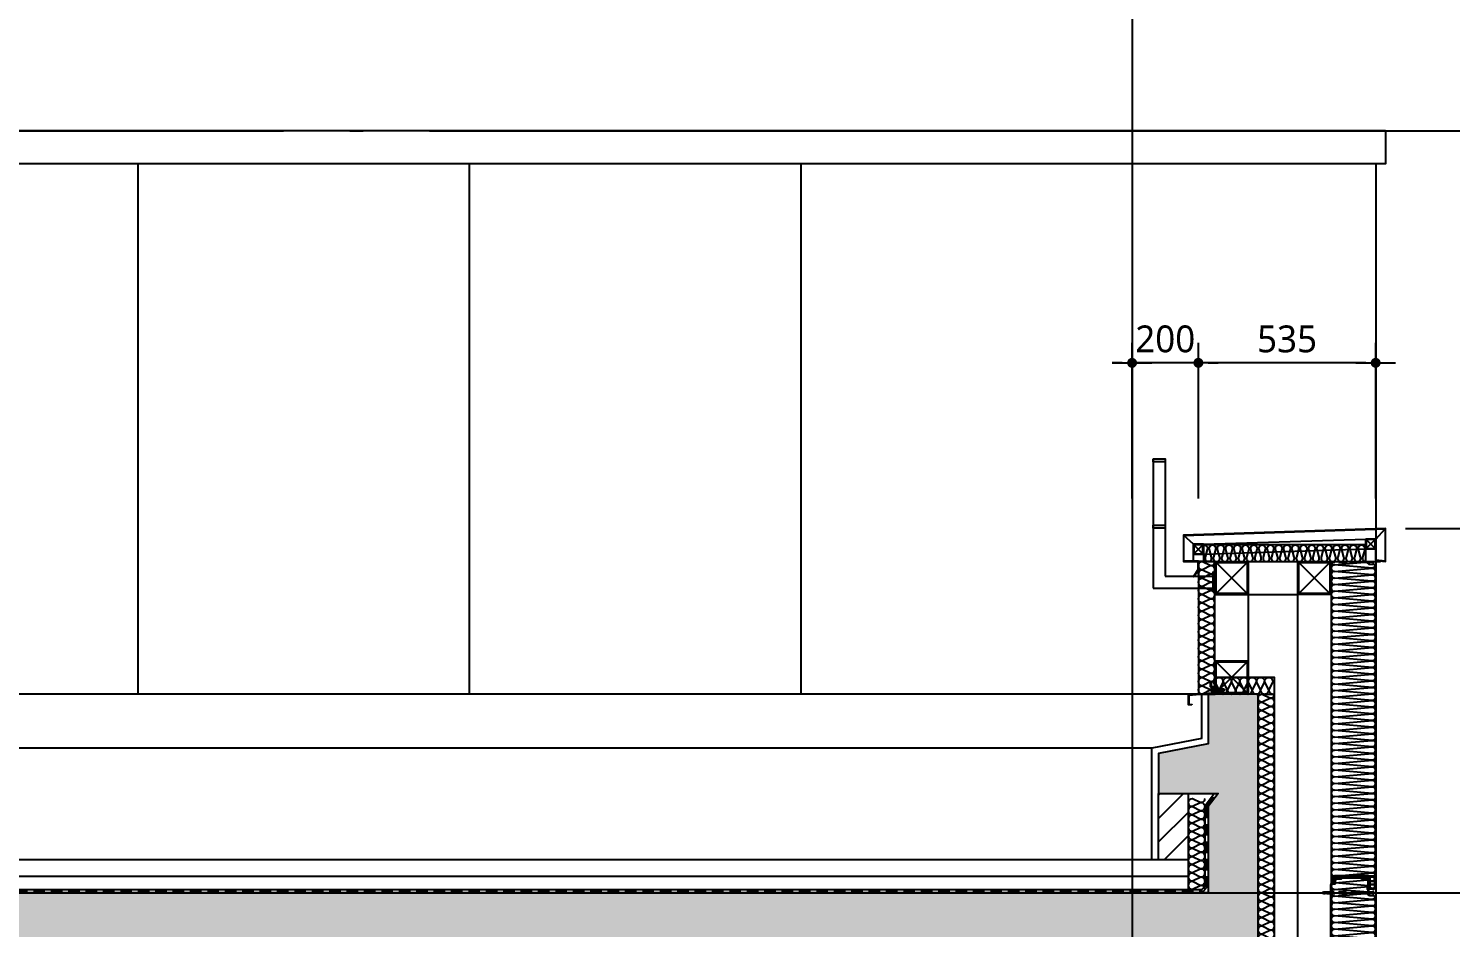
# Model space of a CAD drawing. Header units: millimetres. Extents: x 0 to 672800, y 0 to 118800.
# Drawn here: x 626959 to 631250, y 81890 to 84604 of the extents above; entities that cross this region are included whole.
import ezdxf
from ezdxf.xclip import XClip

# ---------------------------------------------------------------- set-up
doc = ezdxf.new("R2010")
doc.units = ezdxf.units.MM
doc.header["$LTSCALE"] = 200
doc.header["$XCLIPFRAME"] = 0
for name, pattern in [('CEN-GAUN', [32.2, 30, -1, 0.2, -1]), ('HIDDEN', [0.375, 0.25, -0.125]), ('XR-A-SECTION$0$CEN-OC', [10, 9.25, -0.25, 0.25, -0.25])]:
    doc.linetypes.add(name, pattern=pattern)
doc.layers.get('DEFPOINTS').update_dxf_attribs({"color": 137})
for name, color, linetype in [('01FIN', 9, 'Continuous'), ('01HAT', 8, 'Continuous'), ('01단열재', 252, 'Continuous'), ('01하지철물', 253, 'Continuous'), ('02-PIR', 7, 'Continuous'), ('161', 161, 'Continuous'), ('3', 3, 'Continuous'), ('6방수', 6, 'HIDDEN'), ('7', 7, 'Continuous'), ('8ELE', 8, 'Continuous'), ('A-CON', 2, 'Continuous'), ('BOLT', 8, 'Continuous'), ('CEN', 1, 'CEN-GAUN'), ('CON', 2, 'Continuous'), ('CTR', 1, 'XR-A-SECTION$0$CEN-OC'), ('ELE-4', 4, 'Continuous'), ('ELE-6', 6, 'Continuous'), ('ELE-8', 8, 'Continuous'), ('FLA', 2, 'Continuous'), ('HAT', 8, 'Continuous'), ('HAT-254', 254, 'Continuous'), ('HAT-INS', 252, 'Continuous'), ('HAT-INS1', 252, 'Continuous'), ('Insul', 252, 'Continuous'), ('JD_04', 4, 'Continuous'), ('JD_08', 8, 'Continuous'), ('PANEL', 6, 'Continuous'), ('S-253', 252, 'Continuous'), ('SEC-5', 6, 'Continuous'), ('STEEL-E', 6, 'Continuous'), ('STL', 4, 'Continuous'), ('SYP_BOLT', 9, 'Continuous'), ('SYP_FLASHING', 5, 'Continuous'), ('SYP_INSUL', 252, 'Continuous'), ('WALL', 2, 'Continuous'), ('X-ER', 15, 'ER-X'), ('알루미늄시트', 3, 'Continuous')]:
    doc.layers.add(name, color=color, linetype=linetype)
doc.layers.add('check', color=61, linetype='Continuous', plot=False)
doc.styles.add('$0$스타일1', font='malgun.ttf')
doc.styles.get("Standard").update_dxf_attribs({"font": 'arial.ttf'})
doc.linetypes.add('ER-X', pattern='A,10,-0.8,["X",Standard,S=0.6,R=0,X=-0.15,Y=-0.3],-0.8', length=11.6)
doc.dimstyles.new('CJA', dxfattribs={"dimscale": 300, "dimtxt": 2.7, "dimasz": 1, "dimexe": 2, "dimexo": 3, "dimgap": 1, "dimtad": 1, "dimdec": 0, "dimzin": 1, "dimdsep": 46, "dimlunit": 6, "dimtxsty": '$0$스타일1', "dimblk": 'CJDOT', "dimcen": 0.09, "dimdle": 1, "dimclrd": 256, "dimclre": 256, "dimclrt": 3, "dimadec": 0, "dimazin": 0, "dimtfac": 1, "dimtdec": 0, "dimtix": 1, "dimtmove": 2, "dimatfit": 3, "dimldrblk": 'CJDOT', "dimfxl": 1, "dimtolj": 1, "dimtzin": 1, "dimarcsym": 0})

# ---------------------------------------------------------------- blocks, each defined once
blk = doc.blocks.new('SCW-1')
at = {"layer": 'BOLT', "color": 8, "linetype": 'HIDDEN', "ltscale": 0.5}
for p, q in [((150, 3), (150, 9)), ((154.1, 12), (151.1, 9)), ((151.1, 9), (151.1, 3)), ((151.1, 3), (154.1, 0)), ((153.1, 5.4), (153.1, 6.6)), ((153.1, 6.6), (154.5, 6.6)), ((154.5, 5.4), (153.1, 5.4)), ((154.5, 12), (154.1, 12)), ((154.1, 0), (154.5, 0)), ((154.5, 6.6), (154.5, 12)), ((154.5, 0), (154.5, 5.4))]:
    blk.add_line(p, q, dxfattribs=at)
for points in [[(0, 6), (9, 7), (11, 9), (12, 7), (10, 3)], [(10, 3), (5, 3), (0, 6), (5, 9), (11, 9)], [(150, 3), (10, 3)], [(11, 9), (150, 9)]]:
    blk.add_lwpolyline(points, dxfattribs=at)
for centre, start, end in [((150.6, 9.2), 199.4712, 340.5288), ((150.6, 2.8), 19.4712, 160.5288)]:
    blk.add_arc(centre, 0.6, start, end, dxfattribs=at)
blk = doc.blocks.new('PANEL-135')
at = {"layer": '161'}
for p, q in [((150, 0), (0, 0)), ((150, -1000), (0, -1000))]:
    blk.add_line(p, q, dxfattribs=at)
at = {"layer": 'BOLT', "color": 8, "linetype": 'HIDDEN', "ltscale": 0.5}
for p, q in [((37.8, 20.4), (41.2, 17)), ((37.8, 19.3), (40.8, 16.3)), ((37.8, 8.7), (40.8, 11.7)), ((37.8, 7.6), (41.2, 11)), ((37.8, 6.4), (41.2, 3)), ((37.8, 5.3), (40.8, 2.3)), ((41.2, 17), (41.2, 11)), ((41.2, 3), (41.2, -3)), ((37.8, -5.3), (40.8, -2.3)), ((37.8, -6.1), (37.8, -6.1)), ((38.6, -5.6), (41.2, -3))]:
    blk.add_line(p, q, dxfattribs=at)
at = {"layer": 'HAT-INS1'}
for points in [[(37.8, 21.4), (137, 30)], [(137, 30.5), (39.6, 38.9)]]:
    blk.add_lwpolyline(points, dxfattribs=at)
for points in [[(147.4, 26.4, -0.625476), (139.5, 10.2), (37.8, 19.1)], [(37.8, 1.4), (139.5, 10.2, -1), (139.5, -9.8), (37.8, -0.9)], [(25.8, -19.8), (139.5, -9.8, -1), (139.5, -29.8), (25.8, -19.8), (25.8, -19.8, 1), (25.8, -39.8, 1)], [(25.8, -39.8), (139.5, -29.8, -1), (139.5, -49.8), (25.8, -39.8), (25.8, -39.8, 1), (25.8, -59.8, 1)], [(16.1, -12.4, 0.338737), (25.8, -19.8)], [(25.8, -59.8), (139.5, -49.8, -1), (139.5, -69.8), (25.8, -59.8), (25.8, -59.8, 1), (25.8, -79.8, 1)], [(25.8, -79.8), (139.5, -69.8, -1), (139.5, -89.8), (25.8, -79.8), (25.8, -79.8, 1), (25.8, -99.8, 1)], [(25.8, -99.8), (139.5, -89.8, -1), (139.5, -109.8), (25.8, -99.8), (25.8, -99.8, 1), (25.8, -119.8, 1)], [(25.8, -119.8), (139.5, -109.8, -1), (139.5, -129.8), (25.8, -119.8), (25.8, -119.8, 1), (25.8, -139.8, 1)], [(25.8, -139.8), (139.5, -129.8, -1), (139.5, -149.8), (25.8, -139.8), (25.8, -139.8, 1), (25.8, -159.8, 1)], [(25.8, -159.8), (139.5, -149.8, -1), (139.5, -169.8), (25.8, -159.8), (25.8, -159.8, 1), (25.8, -179.8, 1)], [(25.8, -179.8), (139.5, -169.8, -1), (139.5, -189.8), (25.8, -179.8), (25.8, -179.8, 1), (25.8, -199.8, 1)], [(25.8, -199.8), (139.5, -189.8, -1), (139.5, -209.8), (25.8, -199.8), (25.8, -199.8, 1), (25.8, -219.8, 1)], [(25.8, -219.8), (139.5, -209.8, -1), (139.5, -229.8), (25.8, -219.8), (25.8, -219.8, 1), (25.8, -239.8, 1)], [(25.8, -239.8), (139.5, -229.8, -1), (139.5, -249.8), (25.8, -239.8), (25.8, -239.8, 1), (25.8, -259.8, 1)], [(25.8, -259.8), (139.5, -249.8, -1), (139.5, -269.8), (25.8, -259.8), (25.8, -259.8, 1), (25.8, -279.8, 1)], [(25.8, -279.8), (139.5, -269.8, -1), (139.5, -289.8), (25.8, -279.8), (25.8, -279.8, 1), (25.8, -299.8, 1)], [(25.8, -299.8), (139.5, -289.8, -1), (139.5, -309.8), (25.8, -299.8), (25.8, -299.8, 1), (25.8, -319.8, 1)], [(25.8, -319.8), (139.5, -309.8, -1), (139.5, -329.8), (25.8, -319.8), (25.8, -319.8, 1), (25.8, -339.8, 1)], [(25.8, -339.8), (139.5, -329.8, -1), (139.5, -349.8), (25.8, -339.8), (25.8, -339.8, 1), (25.8, -359.8, 1)], [(25.8, -359.8), (139.5, -349.8, -1), (139.5, -369.8), (25.8, -359.8), (25.8, -359.8, 1), (25.8, -379.8, 1)], [(25.8, -379.8), (139.5, -369.8, -1), (139.5, -389.8), (25.8, -379.8), (25.8, -379.8, 1), (25.8, -399.8, 1)], [(25.8, -399.8), (139.5, -389.8, -1), (139.5, -409.8), (25.8, -399.8), (25.8, -399.8, 1), (25.8, -419.8, 1)], [(25.8, -419.8), (139.5, -409.8, -1), (139.5, -429.8), (25.8, -419.8), (25.8, -419.8, 1), (25.8, -439.8, 1)], [(25.8, -439.8), (139.5, -429.8, -1), (139.5, -449.8), (25.8, -439.8), (25.8, -439.8, 1), (25.8, -459.8, 1)], [(25.8, -459.8), (139.5, -449.8, -1), (139.5, -469.8), (25.8, -459.8), (25.8, -459.8, 1), (25.8, -479.8, 1)], [(25.8, -479.8), (139.5, -469.8, -1), (139.5, -489.8), (25.8, -479.8), (25.8, -479.8, 1), (25.8, -499.8, 1)], [(25.8, -499.8), (139.5, -489.8, -1), (139.5, -509.8), (25.8, -499.8), (25.8, -499.8, 1), (25.8, -519.8, 1)], [(25.8, -519.8), (139.5, -509.8, -1), (139.5, -529.8), (25.8, -519.8), (25.8, -519.8, 1), (25.8, -539.8, 1)], [(25.8, -539.8), (139.5, -529.8, -1), (139.5, -549.8), (25.8, -539.8), (25.8, -539.8, 1), (25.8, -559.8, 1)], [(25.8, -559.8), (139.5, -549.8, -1), (139.5, -569.8), (25.8, -559.8), (25.8, -559.8, 1), (25.8, -579.8, 1)], [(25.8, -579.8), (139.5, -569.8, -1), (139.5, -589.8), (25.8, -579.8), (25.8, -579.8, 1), (25.8, -599.8, 1)], [(25.8, -599.8), (139.5, -589.8, -1), (139.5, -609.8), (25.8, -599.8), (25.8, -599.8, 1), (25.8, -619.8, 1)], [(25.8, -619.8), (139.5, -609.8, -1), (139.5, -629.8), (25.8, -619.8), (25.8, -619.8, 1), (25.8, -639.8, 1)], [(25.8, -639.8), (139.5, -629.8, -1), (139.5, -649.8), (25.8, -639.8), (25.8, -639.8, 1), (25.8, -659.8, 1)], [(25.8, -659.8), (139.5, -649.8, -1), (139.5, -669.8), (25.8, -659.8), (25.8, -659.8, 1), (25.8, -679.8, 1)], [(25.8, -679.8), (139.5, -669.8, -1), (139.5, -689.8), (25.8, -679.8), (25.8, -679.8, 1), (25.8, -699.8, 1)], [(25.8, -699.8), (139.5, -689.8, -1), (139.5, -709.8), (25.8, -699.8), (25.8, -699.8, 1), (25.8, -719.8, 1)], [(25.8, -719.8), (139.5, -709.8, -1), (139.5, -729.8), (25.8, -719.8), (25.8, -719.8, 1), (25.8, -739.8, 1)], [(25.8, -739.8), (139.5, -729.8, -1), (139.5, -749.8), (25.8, -739.8), (25.8, -739.8, 1), (25.8, -759.8, 1)], [(25.8, -759.8), (139.5, -749.8, -1), (139.5, -769.8), (25.8, -759.8), (25.8, -759.8, 1), (25.8, -779.8, 1)], [(25.8, -779.8), (139.5, -769.8, -1), (139.5, -789.8), (25.8, -779.8), (25.8, -779.8, 1), (25.8, -799.8, 1)], [(25.8, -799.8), (139.5, -789.8, -1), (139.5, -809.8), (25.8, -799.8), (25.8, -799.8, 1), (25.8, -819.8, 1)], [(25.8, -819.8), (139.5, -809.8, -1), (139.5, -829.8), (25.8, -819.8), (25.8, -819.8, 1), (25.8, -839.8, 1)], [(25.8, -839.8), (139.5, -829.8, -1), (139.5, -849.8), (25.8, -839.8), (25.8, -839.8, 1), (25.8, -859.8, 1)], [(25.8, -859.8), (139.5, -849.8, -1), (139.5, -869.8), (25.8, -859.8), (25.8, -859.8, 1), (25.8, -879.8, 1)], [(25.8, -879.8), (139.5, -869.8, -1), (139.5, -889.8), (25.8, -879.8), (25.8, -879.8, 1), (25.8, -899.8, 1)], [(25.8, -899.8), (139.5, -889.8, -1), (139.5, -909.8), (25.8, -899.8), (25.8, -899.8, 1), (25.8, -919.8, 1)], [(25.8, -919.8), (139.5, -909.8, -1), (139.5, -929.8), (25.8, -919.8), (25.8, -919.8, 1), (25.8, -939.8, 1)], [(129.1, -948.8), (25.8, -939.8), (25.8, -939.8, 0.541794), (16.7, -953.8, 0.541794)], [(25.8, -939.8), (139.5, -929.8, -1), (139.5, -949.8), (138.9, -949.7)]]:
    blk.add_lwpolyline(points, format="xyb", dxfattribs=at)
at = {"layer": 'Insul', "color": 251}
for p, q in [((18.3, -964.5), (18.3, -973.7)), ((32.3, -964.5), (18.3, -964.5)), ((32.3, -973.7), (18.3, -973.7)), ((18.3, -974.7), (18.3, -983)), ((32.3, -974.7), (18.3, -974.7)), ((29, -986.4), (21.7, -986.4)), ((32.3, -964.5), (32.3, -973.7)), ((32.3, -974.7), (32.3, -983))]:
    blk.add_line(p, q, dxfattribs=at)
for points in [[(135.1, 38.5), (136, 38.5, 0.414214), (136.3, 38.8), (136.3, 39), (136.3, 39.5, 0.414214), (133.3, 42.5), (128.3, 43.2), (120.8, 43.2, -0.414214), (120.3, 43.7), (120.3, 44, -0.414214), (120.8, 44.5), (133.9, 44.5), (135.5, 44.1, 0.487928), (135.9, 44.4), (135.9, 44.5, 0.414214), (133.9, 46.5), (82.3, 46.5), (40.6, 46.5, 0.414214), (38.6, 44.5), (38.6, 44.4, 0.487928), (39, 44.1), (40.6, 44.5), (53.7, 44.5, -0.414214), (54.2, 44), (54.2, 43.7, -0.414214), (53.7, 43.2), (46.1, 43.2), (41.1, 42.5, 0.414214), (38.1, 39.5), (38.1, 39), (38.1, 38.8, 0.414214), (38.4, 38.5), (39.3, 38.5, 0.414214), (39.6, 38.8), (39.6, 39, -0.414214), (41.1, 40.5), (46.1, 41.2), (54.7, 41.2, 0.414214), (56.2, 42.7), (56.2, 44, -0.414214), (56.7, 44.5), (82.3, 44.5), (117.8, 44.5, -0.414214), (118.3, 44), (118.3, 42.7, 0.414214), (119.8, 41.2), (128.3, 41.2), (133.3, 40.5, -0.414214), (134.8, 39), (134.8, 38.8, 0.414214)], [(135.1, 38.5), (136, 38.5, 0.414214), (136.3, 38.8), (136.3, 39), (136.3, 39.5, 0.414214), (133.3, 42.5), (128.3, 43.2), (120.8, 43.2, -0.414214), (120.3, 43.7), (120.3, 44, -0.414214), (120.8, 44.5), (133.9, 44.5), (135.5, 44.1, 0.487928), (135.9, 44.4), (135.9, 44.5, 0.414214), (133.9, 46.5), (82.3, 46.5), (40.6, 46.5, 0.414214), (38.6, 44.5), (38.6, 44.4, 0.487928), (39, 44.1), (40.6, 44.5), (53.7, 44.5, -0.414214), (54.2, 44), (54.2, 43.7, -0.414214), (53.7, 43.2), (46.1, 43.2), (41.1, 42.5, 0.414214), (38.1, 39.5), (38.1, 39), (38.1, 38.8, 0.414214), (38.4, 38.5), (39.3, 38.5, 0.414214), (39.6, 38.8), (39.6, 39, -0.414214), (41.1, 40.5), (46.1, 41.2), (54.7, 41.2, 0.414214), (56.2, 42.7), (56.2, 44, -0.414214), (56.7, 44.5), (82.3, 44.5), (117.8, 44.5, -0.414214), (118.3, 44), (118.3, 42.7, 0.414214), (119.8, 41.2), (128.3, 41.2), (133.3, 40.5, -0.414214), (134.8, 39), (134.8, 38.8, 0.414214)], [(148.7, -968.9, -0.414214), (146.2, -971.4), (142.9, -971.4, -0.414214), (140.4, -968.9), (140.4, -953.8, 0.414214), (139.4, -952.8), (136.9, -952.8), (136.9, -951.8), (39, -951.8), (39, -952.8), (35.1, -952.8, 0.414214), (34.1, -953.8), (34.1, -983, -0.414191), (29.1, -988), (21.7, -988, -0.414236), (16.7, -983), (16.7, -949.8), (37, -949.8), (37, -948.8), (138.9, -948.8), (138.9, -949.8), (148.7, -949.8)], [(148.7, -968.9, -0.414214), (146.2, -971.4), (142.9, -971.4, -0.414214), (140.4, -968.9), (140.4, -953.8, 0.414214), (139.4, -952.8), (136.9, -952.8), (136.9, -951.8), (39, -951.8), (39, -952.8), (35.1, -952.8, 0.414214), (34.1, -953.8), (34.1, -983, -0.414191), (29.1, -988), (21.7, -988, -0.414236), (16.7, -983), (16.7, -949.8), (37, -949.8), (37, -948.8), (138.9, -948.8), (138.9, -949.8), (148.7, -949.8)], [(142, -951.4), (147, -951.4), (147, -968.9, -0.414214), (146.2, -969.7), (142.9, -969.7, -0.414214), (142, -968.9)]]:
    blk.add_lwpolyline(points, format="xyb", close=True, dxfattribs=at)
blk.add_lwpolyline([(32.3, -952.5), (32.3, -963.5), (18.3, -963.5), (18.3, -952.5)], close=True, dxfattribs=at)
for centre, start, end in [((21.7, -983), 180, 270.0043), ((29, -983), 270.0043, 0)]:
    blk.add_arc(centre, 3.35, start, end, dxfattribs=at)
at = {"layer": 'PANEL', "ltscale": 3}
for points in [[(44, 43.3), (44, 44.1), (39, 44.1, 0.414214), (37, 42.1), (37, -3.7, -0.39552), (32.8, -8.2), (19.7, -9.1, 0.39896), (15, -14.1), (15, -444.5), (15, -983.8, 0.414242), (20, -988.8), (31.5, -988.8, 0.414191), (35, -985.3), (35, -953.3), (42, -953.3), (42, -952.5), (34.2, -952.5), (34.2, -985.3, -0.414191), (31.5, -988), (20, -988, -0.414242), (15.8, -983.8), (15.8, -444.5), (15.8, -14.1, -0.399273), (19.8, -9.9), (32.8, -9, 0.39552), (37.8, -3.7), (37.8, 42.1, -0.414214), (39, 43.3), (44, 43.3)], [(130.5, 44.1), (130.5, 44.1), (130.5, 43.6), (135.5, 43.6, -0.414214), (137, 42.1), (137, 28.4, 0.414214), (139, 26.4), (148, 26.4, -0.414214), (149.5, 24.9), (149.5, -391.9), (149.5, -969.9, -0.414214), (148, -971.4), (141, -971.4, -0.414214), (139.5, -969.9), (139.5, -952.8), (137, -952.8), (137, -953.3), (139, -953.3), (139, -969.9, 0.414214), (141, -971.9), (148, -971.9, 0.414214), (150, -969.9), (150, -391.9), (150, 24.9, 0.414214), (148, 26.9), (139, 26.9, -0.414214), (137.5, 28.4), (137.5, 42.1, 0.414214), (135.5, 44.1), (130.5, 44.1)]]:
    blk.add_lwpolyline(points, format="xyb", dxfattribs=at)
at = {"layer": 'SYP_INSUL'}
for points in [[(56.2, 43.2), (70.1, 44.5)], [(37.8, 41.4), (38.9, 41.5)], [(38.1, 39), (37.8, 39.1)]]:
    blk.add_lwpolyline(points, dxfattribs=at)
at = {"layer": 'WALL', "color": 3}
blk.add_line((44, 43.3), (44, 43.3), dxfattribs=at)
at = {"xscale": -1}
blk.add_blockref('SCW-1', (176.2, -6), dxfattribs=at)
blk = doc.blocks.new('하지철물')
at = {"layer": '01하지철물', "color": 1}
for p, q in [((46.8, 46.8), (-46.8, -46.8)), ((46.8, -46.8), (-46.8, 46.8))]:
    blk.add_line(p, q, dxfattribs=at)
at = {"layer": '01하지철물'}
for points in [[(-50, -50), (-50, 50), (50, 50), (50, -50)], [(-46.8, -46.8), (-46.8, 46.8), (46.8, 46.8), (46.8, -46.8)]]:
    blk.add_lwpolyline(points, close=True, dxfattribs=at)
blk = doc.blocks.new('STL_30x30')
at = {"layer": 'CTR'}
for p, q in [((1.6, 28.4), (28.4, 1.6)), ((28.4, 28.4), (1.6, 1.6))]:
    blk.add_line(p, q, dxfattribs=at)
at = {"layer": 'ELE-4'}
for points in [[(0, 0), (30, 0), (30, 30), (0, 30)], [(1.6, 1.6), (28.4, 1.6), (28.4, 28.4), (1.6, 28.4)]]:
    blk.add_lwpolyline(points, close=True, dxfattribs=at)
blk = doc.blocks.new('CAP-535X100')
at = {"layer": 'ELE-6'}
blk.add_lwpolyline([(-550, -100), (-60, -100), (-60, -50), (-550, -50)], close=True, dxfattribs=at)
at = {"layer": 'ELE-8'}
for p, q in [((-580, -47.9), (-608.8, -21.1)), ((-550, -47.9), (-60, -32.2)), ((-60, -50), (-60, -32.2)), ((-30, -32.2), (-1.2, -1.3)), ((-30, -96), (-30, -32.2)), ((-580, -98.8), (-580, -48.9)), ((-580, -78.9), (-59.5, -62.2)), ((-550, -50), (-550, -47.9))]:
    blk.add_line(p, q, dxfattribs=at)
at = {"layer": 'Insul'}
for points in [[(-550, -50.3, -0.608337), (-538.2, -63.6), (-544.4, -86.5, 0.524856), (-535, -100, 0.524856), (-525.7, -86.5), (-531.9, -63.6, -1.449198), (-513.2, -63.6), (-519.4, -86.5, 0.524856), (-510, -100, 0.524856), (-500.7, -86.5), (-506.9, -63.6, -1.449198), (-488.2, -63.6), (-494.4, -86.5, 0.524856), (-485, -100, 0.00003), (-485, -100)], [(-485, -100, 0.524856), (-475.7, -86.5), (-481.9, -63.6, -1.449198), (-463.2, -63.6), (-469.4, -86.5, 0.524856), (-460, -100, 0.524856), (-450.7, -86.5), (-456.9, -63.6, -1.449198), (-438.2, -63.6), (-444.4, -86.5, 0.524856), (-435, -100, 0.524856), (-425.7, -86.5), (-431.9, -63.6, -1.449198), (-413.2, -63.6), (-419.4, -86.5, 0.524856), (-410, -100, 0.524856), (-400.7, -86.5), (-406.9, -63.6, -1.449198), (-388.2, -63.6), (-394.4, -86.5, 0.524856), (-385, -100, 0.524856), (-375.7, -86.5), (-381.9, -63.6, -1.449198), (-363.2, -63.6), (-369.4, -86.5, 0.524856), (-360, -100, 0.524856), (-350.7, -86.5), (-356.9, -63.6, -1.449198), (-338.2, -63.6), (-344.4, -86.5, 0.524856), (-335, -100, 0.524856), (-325.7, -86.5), (-331.9, -63.6, -1.449198), (-313.2, -63.6), (-319.4, -86.5, 0.524856), (-310, -100, 0.524856), (-300.7, -86.5), (-306.9, -63.6, -1.449198), (-288.2, -63.6), (-294.4, -86.5, 0.524856), (-285, -100, 0.524856), (-275.7, -86.5), (-281.9, -63.6, -1.449198), (-263.2, -63.6), (-269.4, -86.5, 0.524856), (-260, -100, 0.524856), (-250.7, -86.5), (-256.9, -63.6, -1.449198), (-238.2, -63.6), (-244.4, -86.5, 0.524856), (-235, -100, 0.524856), (-225.7, -86.5), (-231.9, -63.6, -1.449198), (-213.2, -63.6), (-219.4, -86.5, 0.524856), (-210, -100, 0.524856), (-200.7, -86.5), (-206.9, -63.6, -1.449198), (-188.2, -63.6), (-194.4, -86.5, 0.524856), (-185, -100, 0.524856), (-175.7, -86.5), (-181.9, -63.6, -1.449198), (-163.2, -63.6), (-169.4, -86.5, 0.524856), (-160, -100, 0.524856), (-150.7, -86.5), (-156.9, -63.6, -1.449198), (-138.2, -63.6), (-144.4, -86.5, 0.524856), (-135, -100, 0.524856), (-125.7, -86.5), (-131.9, -63.6, -1.449198), (-113.2, -63.6), (-119.4, -86.5, 0.524856), (-110, -100, 0.524856), (-100.7, -86.5), (-106.9, -63.6, -1.449198), (-88.2, -63.6), (-94.4, -86.5, 0.524856), (-85, -100, 0.524856), (-75.7, -86.5), (-81.9, -63.6, -1.449198), (-63.2, -63.6), (-69.4, -86.5, 0.524856), (-60, -100, 0.00003), (-60, -100, 0.00003)]]:
    blk.add_lwpolyline(points, format="xyb", dxfattribs=at)
at = {"layer": 'STL'}
blk.add_lwpolyline([(-579.1, -145.6), (-565, -125), (-565, -98.8), (-608.8, -98.8), (-608.8, -21.1), (-1.2, -1.3), (-1.2, -98.8), (-30, -96), (-30, -117.2), (-28.8, -117.2), (-28.8, -97.2), (0, -100), (0, 0), (-610, -20), (-610, -100), (-566.2, -100), (-566.2, -124.6), (-580.1, -144.9), (-579.1, -145.6)], dxfattribs=at)
at = {"layer": 'S-253'}
for p in [(-60, -62.2), (-580, -77.9)]:
    blk.add_blockref('STL_30x30', p, dxfattribs=at)
blk = doc.blocks.new('R-HAND1')
at = {"layer": 'JD_04'}
blk.add_line((-156, 368), (-150, 368), dxfattribs=at)
for points in [[(-156, 308), (-150, 308), (-150, 368)], [(-156, 368), (-156, 368), (-156, 308)]]:
    blk.add_lwpolyline(points, dxfattribs=at)
at = {"layer": 'JD_08'}
for p, q in [((-156, 355.9), (-150, 361.9)), ((-156, 352.6), (-150, 358.6)), ((-156, 321), (-150, 327)), ((-156, 317.6), (-150, 323.6))]:
    blk.add_line(p, q, dxfattribs=at)
at = {"layer": 'STL', "color": 8}
for p, q in [((-336, 710), (-336, 320)), ((-300, 710), (-300, 356)), ((-300, 356), (-156, 356)), ((-336, 320), (-156, 320))]:
    blk.add_line(p, q, dxfattribs=at)
for points in [[(-336, 710), (-300, 710), (-300, 701), (-336, 701)], [(-336, 510), (-300, 510), (-300, 501), (-336, 501)]]:
    blk.add_lwpolyline(points, close=True, dxfattribs=at)
blk = doc.blocks.new('CJDOT')
blk.add_line((-2, 0), (2, 0))
at = {"const_width": 0.5}
blk.add_lwpolyline([(-0.25, 0, 1), (0.25, 0, 1)], format="xyb", close=True, dxfattribs=at)
blk = doc.blocks.new('*D384')
at = {"layer": 'check', "lineweight": -2, "transparency": 16777216}
for p, q in [((631113.7, 83094.9), (632018.3, 83094.9)), ((631958.3, 82024.9), (631958.3, 83064.9)), ((631113.7, 81994.9), (632018.3, 81994.9))]:
    blk.add_line(p, q, dxfattribs=at)
at = {"layer": 'DEFPOINTS', "color": 0, "transparency": 16777216}
for p in [(631023.7, 83094.9), (631958.3, 83094.9), (631023.7, 81994.9)]:
    blk.add_point(p, dxfattribs=at)
at = {"layer": 'check', "lineweight": -2, "transparency": 16777216, "xscale": 30, "yscale": 30, "zscale": 30}
for p, rotation in [((631958.3, 83094.9), 90), ((631958.3, 81994.9), 270)]:
    blk.add_blockref('CJDOT', p, dxfattribs=dict(at, rotation=rotation))
at = {"layer": 'check', "transparency": 16777216, "insert": (631879.5, 82544.9), "char_height": 81, "attachment_point": 5, "rotation": 90, "style": '$0$스타일1'}
blk.add_mtext('\\A1;1,100', dxfattribs=at)
blk = doc.blocks.new('*U439')
at = {"layer": 'HAT-INS'}
for points in [[(0, 0, 0.414214), (0.25, 0.25), (0, 0.75, -1), (0.5, 0.75), (0.25, 0.25, 0.414214), (0.5, 0)], [(0.5, 0, 0.414214), (0.75, 0.25), (0.5, 0.75, -1), (1, 0.75), (0.75, 0.25, 0.414214), (1, 0)], [(1, 0, 0.414214), (1.25, 0.25), (1, 0.75, -1), (1.5, 0.75), (1.25, 0.25, 0.414214), (1.5, 0)], [(1.5, 0, 0.414214), (1.75, 0.25), (1.5, 0.75, -1), (2, 0.75), (1.75, 0.25, 0.414214), (2, 0)], [(2, 0, 0.414214), (2.25, 0.25), (2, 0.75, -1), (2.5, 0.75), (2.25, 0.25, 0.414214), (2.5, 0)], [(2.5, 0, 0.414214), (2.75, 0.25), (2.5, 0.75, -1), (3, 0.75), (2.75, 0.25, 0.414214), (3, 0)], [(3, 0, 0.414214), (3.25, 0.25), (3, 0.75, -1), (3.5, 0.75), (3.25, 0.25, 0.414214), (3.5, 0)], [(3.5, 0, 0.414214), (3.75, 0.25), (3.5, 0.75, -1), (4, 0.75), (3.75, 0.25, 0.414214), (4, 0)], [(4, 0, 0.414214), (4.25, 0.25), (4, 0.75, -1), (4.5, 0.75), (4.25, 0.25, 0.414214), (4.5, 0)], [(4.5, 0, 0.414214), (4.75, 0.25), (4.5, 0.75, -1), (5, 0.75), (4.75, 0.25, 0.414214), (5, 0)], [(5, 0, 0.414214), (5.25, 0.25), (5, 0.75, -1), (5.5, 0.75), (5.25, 0.25, 0.414214), (5.5, 0)], [(5.5, 0, 0.414214), (5.75, 0.25), (5.5, 0.75, -1), (6, 0.75), (5.75, 0.25, 0.414214), (6, 0)], [(6, 0, 0.414214), (6.25, 0.25), (6, 0.75, -1), (6.5, 0.75), (6.25, 0.25, 0.414214), (6.5, 0)], [(6.5, 0, 0.414214), (6.75, 0.25), (6.5, 0.75, -1), (7, 0.75), (6.75, 0.25, 0.414214), (7, 0)], [(7, 0, 0.414214), (7.25, 0.25), (7, 0.75, -1), (7.5, 0.75), (7.25, 0.25, 0.414214), (7.5, 0)], [(7.5, 0, 0.414214), (7.75, 0.25), (7.5, 0.75, -1), (8, 0.75), (7.75, 0.25, 0.414214), (8, 0)]]:
    blk.add_lwpolyline(points, format="xyb", dxfattribs=at)
blk = doc.blocks.new('*U290')
at = {"layer": 'HAT-INS'}
for points in [[(0, 0, 0.414214), (0.25, 0.25), (0, 0.75, -1), (0.5, 0.75), (0.25, 0.25, 0.414214), (0.5, 0)], [(0.5, 0, 0.414214), (0.75, 0.25), (0.5, 0.75, -1), (1, 0.75), (0.75, 0.25, 0.414214), (1, 0)], [(1, 0, 0.414214), (1.25, 0.25), (1, 0.75, -1), (1.5, 0.75), (1.25, 0.25, 0.414214), (1.5, 0)], [(1.5, 0, 0.414214), (1.75, 0.25), (1.5, 0.75, -1), (2, 0.75), (1.75, 0.25, 0.414214), (2, 0)], [(2, 0, 0.414214), (2.25, 0.25), (2, 0.75, -1), (2.5, 0.75), (2.25, 0.25, 0.414214), (2.5, 0)], [(2.5, 0, 0.414214), (2.75, 0.25), (2.5, 0.75, -1), (3, 0.75), (2.75, 0.25, 0.414214), (3, 0)], [(3, 0, 0.414214), (3.25, 0.25), (3, 0.75, -1), (3.5, 0.75), (3.25, 0.25, 0.414214), (3.5, 0)], [(3.5, 0, 0.414214), (3.75, 0.25), (3.5, 0.75, -1), (4, 0.75), (3.75, 0.25, 0.414214), (4, 0)], [(4, 0, 0.414214), (4.25, 0.25), (4, 0.75, -1), (4.5, 0.75), (4.25, 0.25, 0.414214), (4.5, 0)], [(4.5, 0, 0.414214), (4.75, 0.25), (4.5, 0.75, -1), (5, 0.75), (4.75, 0.25, 0.414214), (5, 0)], [(5, 0, 0.414214), (5.25, 0.25), (5, 0.75, -1), (5.5, 0.75), (5.25, 0.25, 0.414214), (5.5, 0)], [(5.5, 0, 0.414214), (5.75, 0.25), (5.5, 0.75, -1), (6, 0.75), (5.75, 0.25, 0.414214), (6, 0)], [(6, 0, 0.414214), (6.25, 0.25), (6, 0.75, -1), (6.5, 0.75), (6.25, 0.25, 0.414214), (6.5, 0)], [(6.5, 0, 0.414214), (6.75, 0.25), (6.5, 0.75, -1), (7, 0.75), (6.75, 0.25, 0.414214), (7, 0)], [(7, 0, 0.414214), (7.25, 0.25), (7, 0.75, -1), (7.5, 0.75), (7.25, 0.25, 0.414214), (7.5, 0)], [(7.5, 0, 0.414214), (7.75, 0.25), (7.5, 0.75, -1), (8, 0.75), (7.75, 0.25, 0.414214), (8, 0)], [(8, 0, 0.414214), (8.25, 0.25), (8, 0.75, -1), (8.5, 0.75), (8.25, 0.25, 0.414214), (8.5, 0)], [(8.5, 0, 0.414214), (8.75, 0.25), (8.5, 0.75, -1), (9, 0.75), (8.75, 0.25, 0.414214), (9, 0)], [(9, 0, 0.414214), (9.25, 0.25), (9, 0.75, -1), (9.5, 0.75), (9.25, 0.25, 0.414214), (9.5, 0)], [(9.5, 0, 0.414214), (9.75, 0.25), (9.5, 0.75, -1), (10, 0.75), (9.75, 0.25, 0.414214), (10, 0)], [(10, 0, 0.414214), (10.25, 0.25), (10, 0.75, -1), (10.5, 0.75), (10.25, 0.25, 0.414214), (10.5, 0)], [(10.5, 0, 0.414214), (10.75, 0.25), (10.5, 0.75, -1), (11, 0.75), (10.75, 0.25, 0.414214), (11, 0)], [(11, 0, 0.414214), (11.25, 0.25), (11, 0.75, -1), (11.5, 0.75), (11.25, 0.25, 0.414214), (11.5, 0)], [(11.5, 0, 0.414214), (11.75, 0.25), (11.5, 0.75, -1), (12, 0.75), (11.75, 0.25, 0.414214), (12, 0)], [(12, 0, 0.414214), (12.25, 0.25), (12, 0.75, -1), (12.5, 0.75), (12.25, 0.25, 0.414214), (12.5, 0)], [(12.5, 0, 0.414214), (12.75, 0.25), (12.5, 0.75, -1), (13, 0.75), (12.75, 0.25, 0.414214), (13, 0)], [(13, 0, 0.414214), (13.25, 0.25), (13, 0.75, -1), (13.5, 0.75), (13.25, 0.25, 0.414214), (13.5, 0)], [(13.5, 0, 0.414214), (13.75, 0.25), (13.5, 0.75, -1), (14, 0.75), (13.75, 0.25, 0.414214), (14, 0)], [(14, 0, 0.414214), (14.25, 0.25), (14, 0.75, -1), (14.5, 0.75), (14.25, 0.25, 0.414214), (14.5, 0)], [(14.5, 0, 0.414214), (14.75, 0.25), (14.5, 0.75, -1), (15, 0.75), (14.75, 0.25, 0.414214), (15, 0)]]:
    blk.add_lwpolyline(points, format="xyb", dxfattribs=at)
blk = doc.blocks.new('*U440')
at = {"layer": 'HAT-INS'}
for points in [[(0, 0, 0.414214), (0.25, 0.25), (0, 0.75, -1), (0.5, 0.75), (0.25, 0.25, 0.414214), (0.5, 0)], [(0.5, 0, 0.414214), (0.75, 0.25), (0.5, 0.75, -1), (1, 0.75), (0.75, 0.25, 0.414214), (1, 0)], [(1, 0, 0.414214), (1.25, 0.25), (1, 0.75, -1), (1.5, 0.75), (1.25, 0.25, 0.414214), (1.5, 0)], [(1.5, 0, 0.414214), (1.75, 0.25), (1.5, 0.75, -1), (2, 0.75), (1.75, 0.25, 0.414214), (2, 0)], [(2, 0, 0.414214), (2.25, 0.25), (2, 0.75, -1), (2.5, 0.75), (2.25, 0.25, 0.414214), (2.5, 0)], [(2.5, 0, 0.414214), (2.75, 0.25), (2.5, 0.75, -1), (3, 0.75), (2.75, 0.25, 0.414214), (3, 0)], [(3, 0, 0.414214), (3.25, 0.25), (3, 0.75, -1), (3.5, 0.75), (3.25, 0.25, 0.414214), (3.5, 0)]]:
    blk.add_lwpolyline(points, format="xyb", dxfattribs=at)
blk = doc.blocks.new('*U288')
at = {"layer": 'HAT-INS'}
for points in [[(0, 0, 0.414214), (0.25, 0.25), (0, 0.75, -1), (0.5, 0.75), (0.25, 0.25, 0.414214), (0.5, 0)], [(0.5, 0, 0.414214), (0.75, 0.25), (0.5, 0.75, -1), (1, 0.75), (0.75, 0.25, 0.414214), (1, 0)], [(1, 0, 0.414214), (1.25, 0.25), (1, 0.75, -1), (1.5, 0.75), (1.25, 0.25, 0.414214), (1.5, 0)], [(1.5, 0, 0.414214), (1.75, 0.25), (1.5, 0.75, -1), (2, 0.75), (1.75, 0.25, 0.414214), (2, 0)], [(2, 0, 0.414214), (2.25, 0.25), (2, 0.75, -1), (2.5, 0.75), (2.25, 0.25, 0.414214), (2.5, 0)], [(2.5, 0, 0.414214), (2.75, 0.25), (2.5, 0.75, -1), (3, 0.75), (2.75, 0.25, 0.414214), (3, 0)], [(3, 0, 0.414214), (3.25, 0.25), (3, 0.75, -1), (3.5, 0.75), (3.25, 0.25, 0.414214), (3.5, 0)], [(3.5, 0, 0.414214), (3.75, 0.25), (3.5, 0.75, -1), (4, 0.75), (3.75, 0.25, 0.414214), (4, 0)], [(4, 0, 0.414214), (4.25, 0.25), (4, 0.75, -1), (4.5, 0.75), (4.25, 0.25, 0.414214), (4.5, 0)], [(4.5, 0, 0.414214), (4.75, 0.25), (4.5, 0.75, -1), (5, 0.75), (4.75, 0.25, 0.414214), (5, 0)], [(5, 0, 0.414214), (5.25, 0.25), (5, 0.75, -1), (5.5, 0.75), (5.25, 0.25, 0.414214), (5.5, 0)]]:
    blk.add_lwpolyline(points, format="xyb", dxfattribs=at)
blk = doc.blocks.new('*D392')
at = {"layer": 'check', "lineweight": -2, "transparency": 16777216}
for p, q in [((630488.7, 83184.9), (630488.7, 83654.6)), ((631023.7, 83184.9), (631023.7, 83654.6)), ((630993.7, 83594.6), (630518.7, 83594.6))]:
    blk.add_line(p, q, dxfattribs=at)
at = {"layer": 'DEFPOINTS', "color": 0, "transparency": 16777216}
for p in [(630488.7, 83594.6), (630488.7, 83094.9), (631023.7, 83094.9)]:
    blk.add_point(p, dxfattribs=at)
at = {"layer": 'check', "lineweight": -2, "transparency": 16777216, "xscale": 30, "yscale": 30, "zscale": 30, "rotation": 180}
blk.add_blockref('CJDOT', (630488.7, 83594.6), dxfattribs=at)
at = {"layer": 'check', "lineweight": -2, "transparency": 16777216, "xscale": 30, "yscale": 30, "zscale": 30}
blk.add_blockref('CJDOT', (631023.7, 83594.6), dxfattribs=at)
at = {"layer": 'check', "transparency": 16777216, "insert": (630756.2, 83666.4), "char_height": 81, "attachment_point": 5, "style": '$0$스타일1'}
blk.add_mtext('\\A1;535', dxfattribs=at)
blk = doc.blocks.new('*D387')
at = {"layer": 'check', "lineweight": -2, "transparency": 16777216}
for p, q in [((630288.7, 83184.9), (630288.7, 83654.6)), ((630488.7, 83184.9), (630488.7, 83654.6)), ((630258.7, 83594.6), (630228.7, 83594.6)), ((630488.7, 83594.6), (630288.7, 83594.6)), ((630518.7, 83594.6), (630548.7, 83594.6))]:
    blk.add_line(p, q, dxfattribs=at)
at = {"layer": 'DEFPOINTS', "color": 0, "transparency": 16777216}
for p in [(630288.7, 83594.6), (630288.7, 83094.9), (630488.7, 83094.9)]:
    blk.add_point(p, dxfattribs=at)
at = {"layer": 'check', "lineweight": -2, "transparency": 16777216, "xscale": 30, "yscale": 30, "zscale": 30}
blk.add_blockref('CJDOT', (630288.7, 83594.6), dxfattribs=at)
at = {"layer": 'check', "lineweight": -2, "transparency": 16777216, "xscale": 30, "yscale": 30, "zscale": 30, "rotation": 180}
blk.add_blockref('CJDOT', (630488.7, 83594.6), dxfattribs=at)
at = {"layer": 'check', "transparency": 16777216, "insert": (630388.7, 83666.4), "char_height": 81, "attachment_point": 5, "style": '$0$스타일1'}
blk.add_mtext('\\A1;200', dxfattribs=at)
blk = doc.blocks.new('SDS32')
at = {"layer": 'SYP_BOLT'}
for p, q in [((-5, 2.1), (-8, 1)), ((8, 1), (-8, 1)), ((-8, 1), (-8, 0)), ((8, 0), (-8, 0)), ((-3, 0.3), (-3.5, 0)), ((-3, 0), (-3, -3.7)), ((-2.5, 9.1), (-2.5, 3.1)), ((2.5, 3.1), (2.5, 9.1)), ((3, 0), (3, -5.7)), ((5, 2.1), (8, 1)), ((8, 1), (8, 0)), ((-3, -3.7), (-3.5, -4)), ((3.8, -6.5), (-3.5, -4)), ((-3.5, -4), (-3, -4.7)), ((-3, -5.7), (-3.5, -6)), ((3.8, -8.5), (-3.5, -6)), ((-3.5, -6), (-3, -6.7)), ((-3, -7.7), (-3.5, -8)), ((3.8, -10.5), (-3.5, -8)), ((-3.5, -8), (-3, -8.7)), ((-3, -9.7), (-3.5, -10)), ((-3.5, -10), (-3, -10.7)), ((3.8, -12.5), (-3.5, -10)), ((-3, -11.7), (-3.5, -12)), ((3.8, -14.5), (-3.5, -12)), ((-3.5, -12), (-3, -12.7)), ((-3, -13.7), (-3.5, -14)), ((3.8, -16.5), (-3.5, -14)), ((-3.5, -14), (-3, -14.7)), ((-3, -15.7), (-3.5, -16)), ((3.8, -18.5), (-3.5, -16)), ((-3.5, -16), (-3, -16.7)), ((-3, -17.7), (-3.5, -18)), ((3.8, -20.5), (-3.5, -18)), ((-3.5, -18), (-3, -18.7)), ((3, -5.7), (-3, -3.7)), ((3, -6.7), (-3, -4.7)), ((-3, -4.7), (-3, -5.7)), ((3, -7.7), (-3, -5.7)), ((3, -8.7), (-3, -6.7)), ((-3, -6.7), (-3, -7.7)), ((3, -9.7), (-3, -7.7)), ((-3, -8.7), (-3, -9.7)), ((3, -10.7), (-3, -8.7)), ((3, -11.7), (-3, -9.7)), ((3, -12.7), (-3, -10.7)), ((-3, -10.7), (-3, -11.7)), ((3, -13.7), (-3, -11.7)), ((3, -14.7), (-3, -12.7)), ((-3, -12.7), (-3, -13.7)), ((3, -15.7), (-3, -13.7)), ((3, -16.7), (-3, -14.7)), ((-3, -14.7), (-3, -15.7)), ((3, -17.7), (-3, -15.7)), ((3, -18.7), (-3, -16.7)), ((-3, -16.7), (-3, -17.7)), ((3, -19.7), (-3, -17.7)), ((-3, -18.7), (-3, -21)), ((3, -20.7), (-3, -18.7)), ((3, -5.7), (3.8, -6.5)), ((3.8, -6.5), (3, -6.7)), ((3, -6.7), (3, -7.7)), ((3, -7.7), (3.8, -8.5)), ((3.8, -8.5), (3, -8.7)), ((3, -8.7), (3, -9.7)), ((3, -9.7), (3.8, -10.5)), ((3.8, -10.5), (3, -10.7)), ((3, -10.7), (3, -11.7)), ((3, -11.7), (3.8, -12.5)), ((3.8, -12.5), (3, -12.7)), ((3, -12.7), (3, -13.7)), ((3, -13.7), (3.8, -14.5)), ((3.8, -14.5), (3, -14.7)), ((3, -14.7), (3, -15.7)), ((3, -15.7), (3.8, -16.5)), ((3.8, -16.5), (3, -16.7)), ((3, -16.7), (3, -17.7)), ((3, -17.7), (3.8, -18.5)), ((3.8, -18.5), (3, -18.7)), ((3, -18.7), (3, -19.7)), ((3, -19.7), (3.8, -20.5)), ((3.8, -20.5), (3, -20.7)), ((3, -20.7), (3, -22))]:
    blk.add_line(p, q, dxfattribs=at)
blk.add_lwpolyline([(5, 3.1), (5, 2.1), (-5, 2.1), (-5, 3.1)], close=True, dxfattribs=at)
for points in [[(4, 3.1), (4, 9.1), (-4, 9.1), (-4, 3.1)], [(0, -32), (-1, -23), (-3, -21), (-1, -20), (3, -22)], [(3, -22), (3, -27), (0, -32), (-3, -27), (-3, -21)]]:
    blk.add_lwpolyline(points, dxfattribs=at)
at = {"layer": 'SYP_BOLT', "color": 0}
blk.add_solid([(8, 1), (-8, 1), (8, 0), (-8, 0)], dxfattribs=at)

msp = doc.modelspace()

# ---------------------------------------------------------------- hatches: boundary and pattern name
at = {"layer": '01HAT', "ltscale": 2}
h = msp.add_hatch(dxfattribs=at)
h.set_pattern_fill('ANSI31', color=256, scale=400, style=0)
h.set_pattern_definition([(45, (-85234.787, 252620.615), (-35.355339, 35.355339), [])])
h.paths.add_polyline_path([(630368.7, 82294.9), (630458.7, 82294.9), (630458.7, 82094.9), (630368.7, 82094.9)])
at = {"layer": 'HAT-254'}
h = msp.add_hatch(color=256, dxfattribs=at)
h.dxf.hatch_style = 1
h.paths.add_polyline_path([(630668.7, 81844.9), (630668.7, 82594.9), (630518.7, 82594.9), (630518.7, 82444.9), (630368.7, 82414.9), (630368.7, 82294.9), (630548.7, 82294.9), (630518.7, 82254.9), (630518.7, 81994.9), (618888.5, 81994.9), (618888.5, 81844.9)])

# ---------------------------------------------------------------- linework, layer by layer
at = {"layer": '01FIN'}
for p, q in [((630498.7, 82461.1), (630498.7, 82594.9)), ((630498.7, 82461.1), (630348.7, 82431.1)), ((630348.7, 82094.9), (630348.7, 82431.1))]:
    msp.add_line(p, q, dxfattribs=at)
at = {"layer": '01단열재'}
for p, q in [((630718.7, 82644.9), (630538.7, 82644.9)), ((630668.7, 82594.9), (630718.7, 82594.9))]:
    msp.add_line(p, q, dxfattribs=at)
msp.add_lwpolyline([(630438.7, 81844.9), (630438.7, 81644.9), (630718.7, 81644.9), (630718.7, 82644.9), (630538.7, 82644.9)], dxfattribs=at)
at = {"layer": '01하지철물'}
for p, q in [((630638.7, 82994.9), (630638.7, 82594.9)), ((630538.7, 82894.9), (630788.7, 82894.9)), ((630788.7, 80119.9), (630788.7, 82894.9))]:
    msp.add_line(p, q, dxfattribs=at)
at = {"layer": '02-PIR', "ltscale": 150}
msp.add_line((630538.7, 82994.9), (630953.7, 82994.9), dxfattribs=at)
at = {"layer": '3'}
msp.add_line((630458.7, 82094.9), (618888.5, 82094.9), dxfattribs=at)
at = {"layer": '6방수', "ltscale": 0.7}
msp.add_lwpolyline([(618888.5, 81999.9), (630503.7, 81999.9), (630513.7, 82009.9), (630513.7, 82256.6), (630542.5, 82294.9)], dxfattribs=at)
at = {"layer": '7'}
for p, q in [((630368.7, 82094.9), (630368.7, 82294.9)), ((630458.7, 82004.9), (630458.7, 82294.9))]:
    msp.add_line(p, q, dxfattribs=at)
at = {"layer": '8ELE'}
for p, q in [((631023.7, 84194.9), (618888.5, 84194.9)), ((630488.7, 82594.9), (618888.5, 82594.9)), ((630348.7, 82431.1), (618888.5, 82431.1))]:
    msp.add_line(p, q, dxfattribs=at)
msp.add_lwpolyline([(618888.5, 82004.9), (630498.7, 82004.9), (630508.7, 82014.9), (630508.7, 82258.3), (630536.2, 82294.9)], dxfattribs=at)
at = {"layer": 'A-CON'}
msp.add_lwpolyline([(630668.7, 81844.9), (630668.7, 82594.9), (630518.7, 82594.9), (630518.7, 82444.9), (630368.7, 82414.9), (630368.7, 82294.9), (630548.7, 82294.9), (630518.7, 82254.9), (630518.7, 81994.9), (618888.5, 81994.9)], dxfattribs=at)
at = {"layer": 'CEN'}
for p, q in [((630288.7, 91441.6), (630288.7, 66441.6)), ((615288.5, 84294.9), (635288.7, 84294.9)), ((618888.5, 81994.9), (635288.7, 81994.9))]:
    msp.add_line(p, q, dxfattribs=at)
at = {"layer": 'FLA', "color": 6}
msp.add_lwpolyline([(630468.7, 82561.9), (630458.7, 82561.9), (630458.7, 82591.9), (630537.1, 82599.4), (630537.1, 82619.9), (630538.7, 82619.9), (630538.7, 82598), (630460.3, 82590.5), (630460.3, 82563.5), (630468.7, 82563.5)], close=True, dxfattribs=at)
at = {"layer": 'HAT'}
for p, q in [((627288.7, 84194.9), (627288.7, 82594.9)), ((628288.7, 84194.9), (628288.7, 82594.9)), ((629288.7, 84194.9), (629288.7, 82594.9)), ((630288.7, 84194.9), (630288.7, 82594.9))]:
    msp.add_line(p, q, dxfattribs=at)
at = {"layer": 'PANEL', "ltscale": 3}
msp.add_lwpolyline([(630488.7, 82994.9), (630488.7, 82594.9), (630538.7, 82594.9), (630538.7, 82994.9)], close=True, dxfattribs=at)
at = {"layer": 'SEC-5'}
msp.add_line((630508.7, 81994.9), (618888.5, 81994.9), dxfattribs=at)
at = {"layer": 'STEEL-E'}
for points in [[(631053.7, 84294.9), (618888.5, 84294.9)], [(631053.7, 84294.9), (631053.7, 84194.9), (631023.7, 84194.9)]]:
    msp.add_lwpolyline(points, dxfattribs=at)
at = {"layer": 'SYP_FLASHING', "color": 251}
msp.add_lwpolyline([(630525.1, 82629.1), (630527.4, 82629.1), (630527.4, 82618.1), (630536.7, 82618.1, -0.414214), (630538.7, 82616.1), (630538.7, 82598.1), (630536.4, 82598.1), (630536.4, 82615.8), (630527.1, 82615.8, -0.414214), (630525.1, 82617.8)], format="xyb", close=True, dxfattribs=at)
at = {"layer": 'X-ER', "color": 15, "ltscale": 0.3}
msp.add_lwpolyline([(618888.5, 82044.9), (630458.7, 82044.9)], dxfattribs=at)
at = {"layer": '알루미늄시트', "color": 6}
msp.add_line((631023.7, 84194.9), (631023.7, 76594.9), dxfattribs=at)

# ---------------------------------------------------------------- block references
msp.add_blockref('R-HAND1', (630688.7, 82594.9))
at = {"layer": '7', "rotation": 180}
for p in [(630588.7, 82944.9), (630838.7, 82944.9), (630588.7, 82644.9)]:
    msp.add_blockref('하지철물', p, dxfattribs=at)
at = {"layer": 'BOLT', "color": 0, "rotation": 90.00000000000001}
msp.add_blockref('SDS32', (630536.4, 82607.1), dxfattribs=at)
at = {"layer": 'CON'}
ref = msp.add_blockref('PANEL-135', (631038.7, 82994.9), dxfattribs=dict(at, xscale=-1))
XClip(ref).set_block_clipping_path([(0, -1000), (149.9999999995, 0.0000000003)])
at = {"layer": 'CON', "xscale": -1}
msp.add_blockref('PANEL-135', (631038.7, 81994.9), dxfattribs=at)
at = {"layer": 'HAT-INS', "xscale": 50.00000000000009, "yscale": 50.00000000000009, "zscale": 50.00000000000009, "rotation": 90}
for name, p in [('*U439', (630538.7, 82594.9)), ('*U290', (630718.7, 81844.9)), ('*U288', (630508.7, 82004.9))]:
    msp.add_blockref(name, p, dxfattribs=at)
at = {"layer": 'HAT-INS', "xscale": 50, "yscale": 50, "zscale": 50}
msp.add_blockref('*U440', (630538.7, 82594.9), dxfattribs=at)
at = {"layer": 'PANEL'}
msp.add_blockref('CAP-535X100', (631053.7, 83094.9), dxfattribs=at)

# ---------------------------------------------------------------- dimensions: what is measured, and where the dimension line sits
at = {"layer": 'check'}
for base, p1, p2, picture, middle in [((630288.7, 83594.6), (630488.7, 83094.9), (630288.7, 83094.9), '*D387', (630388.7, 83666.4)), ((630488.7, 83594.6), (631023.7, 83094.9), (630488.7, 83094.9), '*D392', (630756.2, 83666.4))]:
    dim = msp.add_linear_dim(base=base, p1=p1, p2=p2, dimstyle='CJA', override={"dimscale": 30, "dimclrd": 256, "dimclre": 256, "dimclrt": 256}, dxfattribs=at)
    dim.commit()
    dim.dimension.update_dxf_attribs({"geometry": picture, "text_midpoint": middle})
dim = msp.add_linear_dim(base=(631958.3, 83094.9), p1=(631023.7, 81994.9), p2=(631023.7, 83094.9), angle=90, dimstyle='CJA', override={"dimscale": 30, "dimclrt": 256}, dxfattribs=at)
dim.commit()
dim.dimension.update_dxf_attribs({"geometry": '*D384', "text_midpoint": (631879.5, 82544.9)})

doc.saveas('drawing.dxf')
